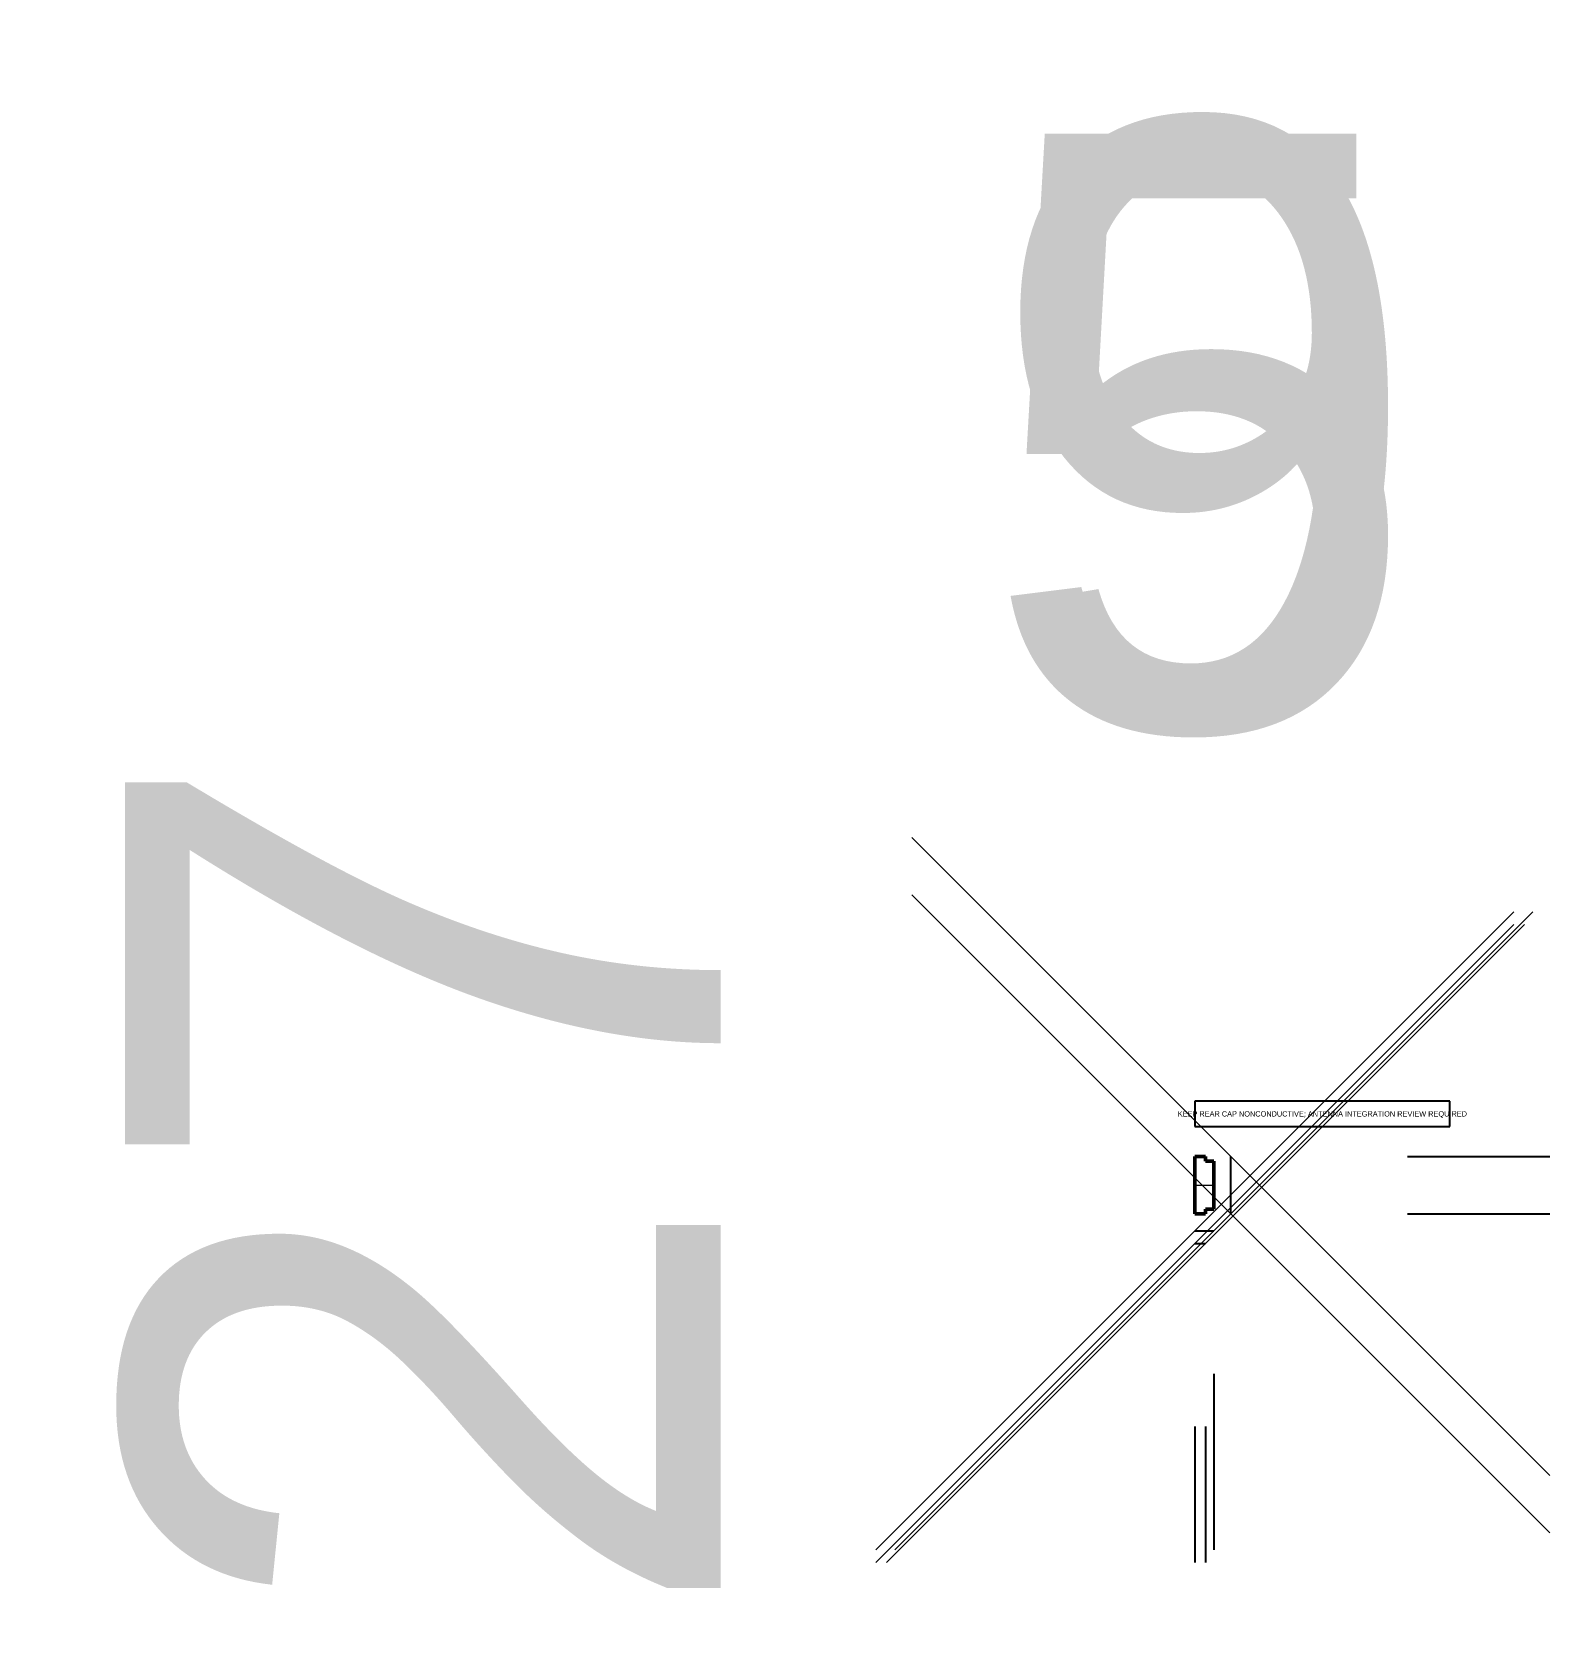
# Model space of a CAD drawing. Header units: millimetres. Extents: x -547 to 167, y -199 to 556.
import ezdxf
from ezdxf.enums import TextEntityAlignment as Align

# ---------------------------------------------------------------- set-up
doc = ezdxf.new("R2010")
doc.units = ezdxf.units.MM
doc.linetypes.add('CENTER2', pattern=[15.875, 9.525, -3.175, 1.5875, -1.5875])
for name, color, linetype, lineweight in [('CENTER', 4, 'CENTER2', 13), ('DIMENSION', 3, 'CONTINUOUS', 18), ('NOTE_FRAME', 6, 'CONTINUOUS', 25), ('NOTES', 7, 'CONTINUOUS', 18), ('OUTLINE', 7, 'CONTINUOUS', 50)]:
    doc.layers.add(name, color=color, linetype=linetype, lineweight=lineweight)
doc.dimstyles.new('AICAD_MECH', dxfattribs={"dimtxt": 280, "dimasz": 180, "dimexe": 150, "dimexo": 100, "dimgap": 90, "dimtad": 1, "dimdec": 0, "dimtsz": 150, "dimcen": 2.5, "dimazin": 3, "dimtfac": 1, "dimtmove": 0, "dimatfit": 3})

msp = doc.modelspace()

# ---------------------------------------------------------------- linework, layer by layer
at = {"layer": 'CENTER'}
msp.add_line((0, 13.5), (9, 13.5), dxfattribs=at)
at = {"layer": 'NOTE_FRAME'}
for p, q in [((120, 53), (0, 53)), ((0, 53), (0, 41)), ((120, 41), (120, 53)), ((0, 41), (120, 41))]:
    msp.add_line(p, q, dxfattribs=at)
at = {"layer": 'OUTLINE'}
for p, q in [((5, 27), (0, 27)), ((0, 27), (0, 0)), ((5, 24.8), (5, 27)), ((9, 24.8), (5, 24.8)), ((9, 2.2), (9, 24.8)), ((0, 0), (5, 0)), ((5, 0), (5, 2.2)), ((5, 2.2), (9, 2.2))]:
    msp.add_line(p, q, dxfattribs=at)

# ---------------------------------------------------------------- texts
at = {"layer": 'NOTES'}
msp.add_text('KEEP REAR CAP NONCONDUCTIVE; ANTENNA INTEGRATION REVIEW REQUIRED', height=2.5, dxfattribs=at).set_placement((60, 47), align=Align.MIDDLE_CENTER)

# ---------------------------------------------------------------- dimensions: what is measured, and where the dimension line sits
at = {"layer": 'DIMENSION'}
for base, p2 in [((0, -8), (9, 24.8)), ((0, -14), (5, 0))]:
    msp.add_linear_dim(base=base, p1=(0, 0), p2=p2, dimstyle='AICAD_MECH', dxfattribs=at).render()
msp.add_linear_dim(base=(17, 0), p1=(0, 0), p2=(0, 27), angle=90, dimstyle='AICAD_MECH', dxfattribs=at).render()

doc.saveas('drawing.dxf')
